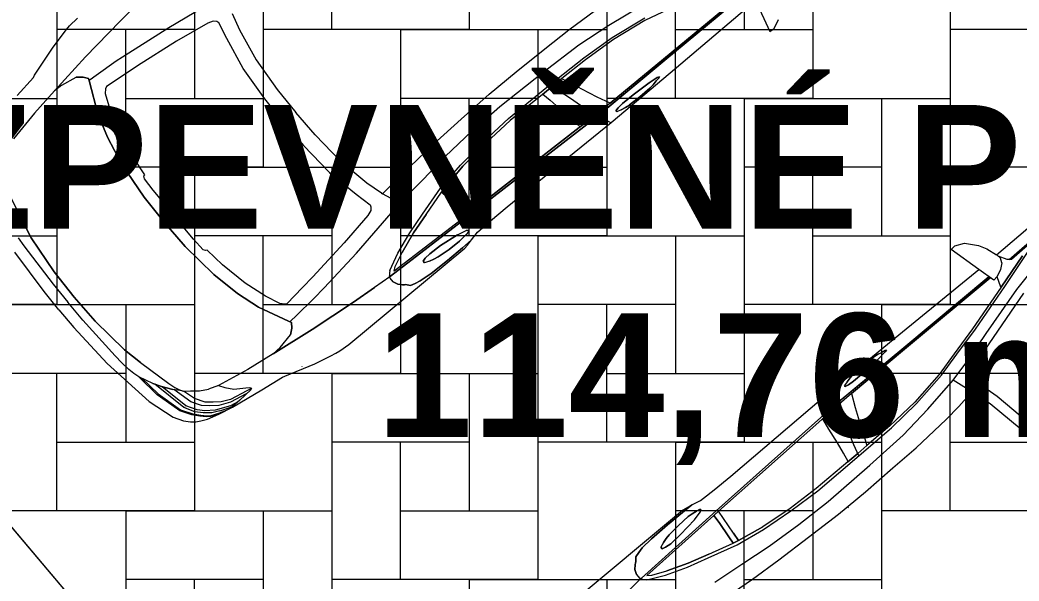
# Model space of a CAD drawing. Header units: millimetres. Extents: x 156050 to 369663, y -269476 to -128786.
# Drawn here: x 260743 to 265104, y -201895 to -199447 of the extents above; entities that cross this region are included whole.
import ezdxf

# ---------------------------------------------------------------- set-up
doc = ezdxf.new("R2010")
doc.units = ezdxf.units.MM
doc.header["$MEASUREMENT"] = 0
doc.set_wipeout_variables(frame=1)
doc.linetypes.add('Wipeout_Contour', pattern=[1000, 0, -1000])
doc.layers.add('BT_text_parcel', color=7, linetype='Continuous')
doc.layers.add('Situace - koordinační', color=7, linetype='Continuous')
doc.styles.add('GENEROVANÝ_STYL_1', font='Arial.ttf')
doc.styles.add('GENEROVANÝ_STYL_2', font='Arial Bold.ttf')
doc.dimstyles.new('GENEROVANÝ_STYL__1', dxfattribs={"dimtxt": 600, "dimasz": 456, "dimexe": 0.18, "dimexo": 0.0625, "dimgap": 0, "dimtad": 1, "dimdec": 0, "dimzin": 0, "dimdsep": 46, "dimtxsty": 'GENEROVANÝ_STYL_1', "dimblk": 'ARROWHEAD_2', "dimblk1": 'ARROWHEAD_2', "dimblk2": 'ARROWHEAD_2', "dimcen": 0.09, "dimse1": 1, "dimse2": 1, "dimclrd": 7, "dimclre": 7, "dimclrt": 7, "dimazin": 0, "dimtfac": 1, "dimtdec": 4, "dimtmove": 2, "dimatfit": 3, "dimfxl": 1, "dimtolj": 1, "dimtzin": 0, "dimarcsym": 0})
doc.dimstyles.new('GENEROVANÝ_STYL__2', dxfattribs={"dimtxt": 600, "dimasz": 456, "dimexe": 0.18, "dimexo": 0.0625, "dimgap": 0, "dimtad": 1, "dimdec": 0, "dimzin": 0, "dimdsep": 46, "dimtxsty": 'GENEROVANÝ_STYL_1', "dimblk": 'ARROWHEAD_2', "dimblk1": 'ARROWHEAD_2', "dimblk2": 'ARROWHEAD_2', "dimcen": 0.09, "dimse1": 1, "dimse2": 1, "dimclrd": 7, "dimclre": 7, "dimclrt": 7, "dimazin": 0, "dimtfac": 1, "dimtdec": 4, "dimtmove": 0, "dimatfit": 3, "dimfxl": 1, "dimtolj": 1, "dimtzin": 0, "dimarcsym": 0})

# ---------------------------------------------------------------- blocks, each defined once
blk = doc.blocks.new('*X11')
at = {"layer": 'Situace - koordinační', "color": 253, "linetype": 'Continuous', "lineweight": 13, "true_color": 0xa8a8a8}
for p, q in [((261804.5, -198589.2), (261804.5, -199489.2)), ((262704.5, -198589.2), (262704.5, -199489.2)), ((262104.5, -199489.2), (262104.5, -198889.2)), ((263304.5, -198889.2), (263304.5, -199789.2)), ((263904.5, -198889.2), (263904.5, -199489.2)), ((264204.5, -198889.2), (264204.5, -199789.2)), ((260904.5, -199189.2), (260904.5, -200089.2)), ((261504.5, -199189.2), (261504.5, -199789.2)), ((261804.5, -199189.2), (261804.5, -200089.2)), ((263604.5, -199789.2), (263604.5, -199189.2)), ((264804.5, -199189.2), (264804.5, -200089.2)), ((261504.5, -199489.2), (260904.5, -199489.2)), ((261204.5, -200089.2), (261204.5, -199489.2)), ((262704.5, -199489.2), (261804.5, -199489.2)), ((262404.5, -199489.2), (263304.5, -199489.2)), ((262404.5, -199489.2), (262404.5, -200389.2)), ((263004.5, -199489.2), (263004.5, -200089.2)), ((263304.5, -199489.2), (263304.5, -200389.2)), ((263604.5, -199489.2), (264204.5, -199489.2)), ((265404.5, -199489.2), (264804.5, -199489.2)), ((260004.5, -199789.2), (260904.5, -199789.2)), ((260904.5, -199789.2), (260904.5, -200689.2)), ((261204.5, -199789.2), (261804.5, -199789.2)), ((263004.5, -199789.2), (262404.5, -199789.2)), ((262704.5, -200389.2), (262704.5, -199789.2)), ((264204.5, -199789.2), (263304.5, -199789.2)), ((263904.5, -199789.2), (264804.5, -199789.2)), ((263904.5, -199789.2), (263904.5, -200689.2)), ((264504.5, -199789.2), (264504.5, -200389.2)), ((264804.5, -199789.2), (264804.5, -200689.2)), ((261804.5, -200089.2), (260904.5, -200089.2)), ((261504.5, -200089.2), (262404.5, -200089.2)), ((261504.5, -200089.2), (261504.5, -200989.2)), ((262104.5, -200089.2), (262104.5, -200689.2)), ((262404.5, -200089.2), (262404.5, -200989.2)), ((262704.5, -200089.2), (263304.5, -200089.2)), ((264504.5, -200089.2), (263904.5, -200089.2)), ((264204.5, -200689.2), (264204.5, -200089.2)), ((265704.5, -200089.2), (264804.5, -200089.2)), ((260304.5, -200389.2), (260904.5, -200389.2)), ((262104.5, -200389.2), (261504.5, -200389.2)), ((261804.5, -200989.2), (261804.5, -200389.2)), ((263304.5, -200389.2), (262404.5, -200389.2)), ((263004.5, -200389.2), (263904.5, -200389.2)), ((263004.5, -200389.2), (263004.5, -201289.2)), ((263604.5, -200389.2), (263604.5, -200989.2)), ((263904.5, -200389.2), (263904.5, -201289.2)), ((264204.5, -200389.2), (264804.5, -200389.2)), ((260904.5, -200689.2), (260004.5, -200689.2)), ((260604.5, -200689.2), (261504.5, -200689.2)), ((261204.5, -200689.2), (261204.5, -201289.2)), ((261504.5, -200689.2), (261504.5, -201589.2)), ((261804.5, -200689.2), (262404.5, -200689.2)), ((263604.5, -200689.2), (263004.5, -200689.2)), ((263304.5, -201289.2), (263304.5, -200689.2)), ((264804.5, -200689.2), (263904.5, -200689.2)), ((264504.5, -200689.2), (265404.5, -200689.2)), ((264504.5, -200689.2), (264504.5, -201589.2)), ((261204.5, -200989.2), (260604.5, -200989.2)), ((260904.5, -201589.2), (260904.5, -200989.2)), ((262404.5, -200989.2), (261504.5, -200989.2)), ((262104.5, -200989.2), (263004.5, -200989.2)), ((262104.5, -200989.2), (262104.5, -201889.2)), ((262704.5, -200989.2), (262704.5, -201589.2)), ((263004.5, -200989.2), (263004.5, -201889.2)), ((263304.5, -200989.2), (263904.5, -200989.2)), ((265104.5, -200989.2), (264504.5, -200989.2)), ((264804.5, -201589.2), (264804.5, -200989.2)), ((260904.5, -201289.2), (261504.5, -201289.2)), ((262704.5, -201289.2), (262104.5, -201289.2)), ((262404.5, -201889.2), (262404.5, -201289.2)), ((263904.5, -201289.2), (263004.5, -201289.2)), ((263604.5, -201289.2), (264504.5, -201289.2)), ((263604.5, -201289.2), (263604.5, -202189.2)), ((264204.5, -201289.2), (264204.5, -201889.2)), ((264504.5, -201289.2), (264504.5, -202189.2)), ((264804.5, -201289.2), (265404.5, -201289.2)), ((261504.5, -201589.2), (260604.5, -201589.2)), ((261204.5, -201589.2), (262104.5, -201589.2)), ((261204.5, -201589.2), (261204.5, -202489.2)), ((261804.5, -201589.2), (261804.5, -202189.2)), ((262104.5, -201589.2), (262104.5, -202489.2)), ((262404.5, -201589.2), (263004.5, -201589.2)), ((264204.5, -201589.2), (263604.5, -201589.2)), ((263904.5, -202189.2), (263904.5, -201589.2)), ((265404.5, -201589.2), (264504.5, -201589.2)), ((261804.5, -201889.2), (261204.5, -201889.2)), ((261504.5, -202489.2), (261504.5, -201889.2)), ((263004.5, -201889.2), (262104.5, -201889.2)), ((262704.5, -201889.2), (263604.5, -201889.2)), ((262704.5, -201889.2), (262704.5, -202789.2)), ((263304.5, -201889.2), (263304.5, -202489.2)), ((263604.5, -201889.2), (263604.5, -202789.2)), ((263904.5, -201889.2), (264504.5, -201889.2))]:
    blk.add_line(p, q, dxfattribs=at)
blk = doc.blocks.new('výplň_1')
at = {"color": 254, "linetype": 'Wipeout_Contour', "lineweight": 0, "ltscale": 14459165.28293714}
blk.add_wipeout([(257736.9, -202722.8), (257704.5, -202761.1), (257472.8, -203118.3), (257287.4, -203501.5), (257151.3, -203904.9), (257066.6, -204322.1), (257034.6, -204746.6), (257055.8, -205171.8), (257129.9, -205591), (257255.7, -205997.7), (257431.3, -206385.5), (257653.9, -206748.4), (293199.4, -249246.5), (293593.1, -249026.5), (259030.8, -207703.9), (259010.1, -207427.9), (259010.7, -207151.1), (259032.5, -206875.2), (259075.4, -206601.8), (259139.1, -206332.5), (259177.9, -206211.2), (260581.5, -208143.5), (260762.6, -208392.9), (294380.6, -248586.5), (294774.4, -248366.5), (262964.5, -210334.7), (261108.9, -208103.2), (260971.3, -207916.8), (260963.2, -207902.5), (260856.1, -207715.7), (260764.9, -207502.7), (260698.9, -207280.6), (260658.9, -207052.4), (260645.5, -206821.1), (260658.9, -206589.8), (260698.9, -206361.5), (260764.9, -206139.4), (260841.1, -205961.6), (261312, -206453), (268416.5, -200545.4), (264580.3, -195932), (259462.5, -200187.6), (257296.6, -202263.4)], dxfattribs=at).dxf.layer = 'Situace - koordinační'
at = {"layer": 'Situace - koordinační', "color": 253, "linetype": 'Continuous', "lineweight": 13, "true_color": 0xa8a8a8}
blk.add_blockref('*X11', (0, 0), dxfattribs=at)
at = {"layer": 'Situace - koordinační', "color": 7, "lineweight": 13, "insert": (260337.3, -200365.8), "char_height": 540, "width": 7283.52, "attachment_point": 7, "style": 'GENEROVANÝ_STYL_2'}
blk.add_mtext('\\A1;ZPEVNĚNÉ PLOCHY', dxfattribs=at)
at = {"layer": 'Situace - koordinační', "color": 7, "lineweight": 13, "insert": (262298.9, -201425.2), "char_height": 540, "attachment_point": 7, "style": 'GENEROVANÝ_STYL_2'}
blk.add_mtext('\\A1;114,76 m{\\H0.66x;\\S2^  ;}', dxfattribs=at)
blk = doc.blocks.new('Luxusní auto 2 27')
at = {"layer": 'Situace - koordinační', "color": 253, "linetype": 'Continuous', "lineweight": 13, "true_color": 0xa8a8a8}
for p, q in [((3384.9, 922.1), (3337.5, 926.3)), ((3404.8, 918.6), (3384.9, 922.1)), ((3428.8, 914), (3404.8, 918.6)), ((3504.4, 895.6), (3428.8, 914)), ((3640.4, 854.1), (3504.4, 895.6)), ((3556, 869.2), (3556.2, 869.9)), ((3650.2, 850.8), (3640.4, 854.1)), ((3755.5, 835.7), (3650.2, 850.8)), ((3202.2, 796.8), (3091.4, 806.5)), ((3091.4, 806.5), (3202.2, 796.8)), ((3418.5, 773.7), (3202.2, 796.8)), ((3202.2, 796.8), (3418.5, 773.7)), ((3616.4, 746.7), (3418.5, 773.7)), ((3418.5, 773.7), (3616.4, 746.7)), ((3575.7, 745.3), (3505.6, 731.3)), ((3575.7, 745.3), (3616.4, 746.7)), ((3616.4, 746.7), (3745.8, 727.7)), ((3468.3, 692.2), (3482.3, 712.7)), ((3482.3, 712.7), (3468.3, 692.2)), ((3482.3, 712.7), (3505.6, 731.3)), ((3505.6, 731.3), (3482.3, 712.7)), ((3745.8, 727.7), (3888.7, 700.7)), ((3746.7, 725.2), (3746.7, 725.2)), ((3261.3, 666.9), (3056, 640.4)), ((3326, 674.9), (3261.3, 666.9)), ((3433.7, 683.1), (3326, 674.9)), ((3465.6, 684.9), (3433.7, 683.1)), ((3471.6, 685.1), (3465.6, 684.9)), ((3474.2, 679.7), (3468.3, 692.2)), ((3468.3, 692.2), (3474.2, 679.7)), ((3535.7, 548.7), (3474.2, 679.7)), ((3474.2, 679.7), (3535.7, 548.7)), ((3056, 640.4), (2771.1, 594.4)), ((3333.2, 605.6), (3430.8, 616.2)), ((3399.4, 612.1), (3401.8, 613.1)), ((3430.8, 616.2), (3440.6, 610.9)), ((3440.6, 610.9), (3453.6, 596.1)), ((2913.4, 546.2), (3068.5, 572.4)), ((3068.5, 572.4), (3268.6, 598.7)), ((3268.6, 598.7), (3333.2, 605.6)), ((3453.6, 596.1), (3481.8, 531)), ((2875.5, 516.8), (2878.6, 526.6)), ((2878.6, 526.6), (2889.5, 537.6)), ((2889.5, 537.6), (2913.4, 546.2)), ((3481.8, 531), (3513.7, 430.3)), ((3568.3, 443.7), (3535.7, 548.7)), ((3535.7, 548.7), (3568.3, 443.7)), ((4086, 404.5), (4049.6, 554.2)), ((2804.5, 509.6), (2826.1, 434.5)), ((2892.4, 441.7), (2875.5, 516.8)), ((2921, 294.7), (2892.4, 441.7)), ((3594.9, 314.5), (3568.3, 443.7)), ((3568.3, 443.7), (3594.9, 314.5)), ((2826.1, 434.5), (2853.2, 287.7)), ((3513.7, 430.3), (3539.1, 306)), ((4104.9, 317.8), (4086, 404.5)), ((4086, 404.5), (4104.9, 317.8)), ((4086.7, 397.1), (4086.7, 397.1)), ((4149.6, 355), (4153.1, 312.1)), ((3539.1, 306), (3549.2, 213.9)), ((3613, 139.9), (3594.9, 314.5)), ((3594.9, 314.5), (3613, 139.9)), ((4123, 139.4), (4104.9, 317.8)), ((4104.9, 317.8), (4123, 139.4)), ((4153.1, 312.1), (4161.1, 101.7)), ((4212, 102.3), (4200.7, 316.1)), ((2853.2, 287.7), (2865.2, 129.1)), ((2933.3, 132.3), (2921, 294.7)), ((3549.2, 213.9), (3555.8, 211.2)), ((3555.8, 211.2), (3561.2, 201.4)), ((3561.2, 201.4), (3564.4, 139.1)), ((2935.8, 0.2), (2933.3, 132.3)), ((3564.4, 139.1), (3564.4, 0.2)), ((3614.5, 0), (3613, 139.9)), ((3613, 139.9), (3614.5, 0)), ((4126.4, 0), (4123, 139.4)), ((4123, 139.4), (4126.4, 0)), ((2865.2, 129.1), (2866.9, 0.2)), ((4161.1, 101.7), (4161.6, 0)), ((4213.6, 0), (4212, 102.3)), ((3614.5, 0), (3613, -139.9)), ((3613, -139.9), (3614.5, 0)), ((4126.4, 0), (4123, -139.4)), ((4123, -139.4), (4126.4, 0)), ((4161.1, -101.7), (4161.6, 0)), ((4213.6, 0), (4212, -102.3)), ((2865.2, -129.1), (2866.9, -0.2)), ((2935.8, -0.2), (2933.3, -132.3)), ((3564.4, -139.1), (3564.4, -0.2)), ((2853.2, -287.7), (2865.2, -129.1)), ((4153.1, -312.1), (4161.1, -101.7)), ((4212, -102.3), (4200.7, -316.1)), ((2933.3, -132.3), (2921, -294.7)), ((3561.2, -201.4), (3564.4, -139.1)), ((3613, -139.9), (3594.9, -314.5)), ((3594.9, -314.5), (3613, -139.9)), ((4123, -139.4), (4104.9, -317.8)), ((4104.9, -317.8), (4123, -139.4)), ((3539.1, -306), (3549.2, -213.9)), ((3549.2, -213.9), (3555.8, -211.2)), ((3555.8, -211.2), (3561.2, -201.4)), ((2826.1, -434.5), (2853.2, -287.7)), ((2921, -294.7), (2892.4, -441.7)), ((3513.7, -430.3), (3539.1, -306)), ((3594.9, -314.5), (3568.3, -443.7)), ((3568.3, -443.7), (3594.9, -314.5)), ((4104.9, -317.8), (4086, -404.5)), ((4086, -404.5), (4104.9, -317.8)), ((4149.6, -355), (4153.1, -312.1)), ((4200.7, -316.1), (4165.4, -560.2)), ((4149.6, -355), (4144.8, -396.1)), ((2804.5, -509.6), (2826.1, -434.5)), ((3481.8, -531), (3513.7, -430.3)), ((4086, -404.5), (4049.6, -554.2)), ((4086.7, -397.1), (4086.7, -397.1)), ((4131.8, -448.3), (4138.6, -423.7)), ((4138.6, -423.7), (4144.8, -396.1)), ((2013.5, -478.2), (1854.3, -481.6)), ((2166.3, -478), (2013.5, -478.2)), ((2115.2, -472.4), (2115.2, -472.1)), ((2115.2, -472.1), (2115.2, -472.4)), ((2330.6, -484.2), (2166.3, -478)), ((2892.4, -441.7), (2875.5, -516.8)), ((3568.3, -443.7), (3535.7, -548.7)), ((3535.7, -548.7), (3568.3, -443.7)), ((4103.6, -510), (4131.8, -448.3)), ((4125.5, -462.1), (4114.6, -558.8)), ((4120.1, -559.5), (4131.5, -451.2)), ((4131.8, -448.3), (4131.5, -451.3)), ((1720.7, -484.5), (1541.1, -494.9)), ((1854.3, -481.6), (1720.7, -484.5)), ((2494.2, -490.3), (2330.6, -484.2)), ((2636.4, -499.6), (2494.2, -490.3)), ((2803.2, -515), (2636.4, -499.6)), ((2771.1, -594.4), (2803.2, -515)), ((2804.5, -509.6), (2803.2, -515)), ((2803.2, -515), (2804.5, -509.6)), ((2875.5, -516.8), (2878.6, -526.6)), ((4066.7, -676.4), (4098.9, -517.8)), ((4082.7, -544.4), (4103.6, -510)), ((4103.6, -510), (4082.7, -544.4)), ((1728.6, -563.1), (1573.4, -580.5)), ((1924.6, -554), (1728.6, -563.1)), ((2165.9, -548.9), (1924.6, -554)), ((2328.3, -554), (2165.9, -548.9)), ((2488.8, -564.2), (2328.3, -554)), ((2630.6, -579.7), (2488.8, -564.2)), ((2878.6, -526.6), (2889.5, -537.6)), ((2889.5, -537.6), (2913.4, -546.2)), ((2913.4, -546.2), (3068.5, -572.4)), ((3453.6, -596.1), (3481.8, -531)), ((3535.7, -548.7), (3474.2, -679.7)), ((3474.2, -679.7), (3535.7, -548.7)), ((4049.6, -554.2), (4040.2, -584.9)), ((4052.1, -585.9), (4082.7, -544.4)), ((4082.7, -544.4), (4052.1, -585.9)), ((4054.8, -676.8), (4081.1, -546.6)), ((4114.6, -558.8), (4083.9, -676)), ((4089.1, -676.8), (4120.1, -559.5)), ((4165.4, -560.2), (4128.8, -679.4)), ((1573.4, -580.5), (1408, -606.8)), ((2771.1, -594.4), (2630.6, -579.7)), ((3056, -640.4), (2771.1, -594.4)), ((3068.5, -572.4), (3268.6, -598.7)), ((3268.6, -598.7), (3333.2, -605.6)), ((3333.2, -605.6), (3430.8, -616.2)), ((3440.6, -610.9), (3453.6, -596.1)), ((4031.7, -604.9), (4023.3, -620.4)), ((4025.4, -616.6), (4052.1, -585.9)), ((4026.9, -677.6), (4049.3, -589.1)), ((4040.2, -584.9), (4031.7, -604.9)), ((1595.6, -631.1), (1432, -656.5)), ((1439, -666.1), (1597.5, -641)), ((1747.9, -620), (1595.6, -631.1)), ((1597.5, -641), (1747.6, -631.7)), ((1747.6, -631.7), (1879.4, -628.7)), ((1933.2, -616.3), (1747.9, -620)), ((1862.3, -668.4), (1880.4, -628.6)), ((1879.4, -628.7), (1932.2, -627.6)), ((1935, -616.3), (1921.3, -667.6)), ((1932.2, -627.6), (1988.9, -627.6)), ((1988.9, -627.6), (1932.2, -627.6)), ((2170.5, -613.4), (1933.2, -616.3)), ((1986.1, -627.6), (1978.7, -668.2)), ((1988.9, -627.6), (2170.1, -625.8)), ((2170.1, -625.8), (2312.6, -632.3)), ((2316.7, -621.6), (2170.5, -613.4)), ((2312.6, -632.3), (2456.2, -646.6)), ((2461.4, -635.4), (2316.7, -621.6)), ((2456.2, -646.6), (2575, -668.2)), ((2575, -668.2), (2456.2, -646.6)), ((2592.2, -657.7), (2461.4, -635.4)), ((3261.3, -666.9), (3056, -640.4)), ((3399.4, -612.1), (3401.8, -613.1)), ((3430.8, -616.2), (3440.6, -610.9)), ((3997.4, -640.5), (3966.9, -665.1)), ((4022.1, -620.4), (3997.4, -640.5)), ((4005.7, -676.8), (4021.2, -621.1)), ((4022.1, -620.4), (4023.3, -620.4)), ((1330.3, -693.4), (1439, -666.1)), ((1842.4, -720.1), (1862.3, -668.4)), ((1921.3, -667.6), (1905.8, -718.3)), ((1978.7, -668.2), (1970.8, -720.1)), ((2575, -668.2), (2572, -707.5)), ((2572, -707.5), (2575, -668.2)), ((2575, -668.2), (2600.5, -674.3)), ((2600.5, -674.3), (2575, -668.2)), ((2725.8, -694.9), (2592.2, -657.7)), ((2597.2, -707.5), (2600.5, -674.3)), ((2600.5, -674.3), (2597.2, -707.5)), ((2713.8, -705.5), (2600.5, -674.3)), ((2820.9, -722), (2725.8, -694.9)), ((3326, -674.9), (3261.3, -666.9)), ((3433.7, -683.1), (3326, -674.9)), ((3465.6, -684.9), (3433.7, -683.1)), ((3471.6, -685.1), (3465.6, -684.9)), ((3474.2, -679.7), (3468.3, -692.2)), ((3468.3, -692.2), (3474.2, -679.7)), ((3468.3, -692.2), (3482.3, -712.7)), ((3482.3, -712.7), (3468.3, -692.2)), ((3888.7, -700.7), (3932, -684.1)), ((3966.9, -665.1), (3932, -684.1)), ((3979.3, -718.6), (4005.7, -676.8)), ((4001.1, -719.8), (4026.9, -677.6)), ((4003.2, -676.4), (4003.1, -676.6)), ((4003.1, -676.6), (4003.2, -676.4)), ((4028.5, -721.7), (4054.8, -676.8)), ((4040.9, -722.5), (4066.7, -676.4)), ((4052.8, -677.3), (4052.9, -676.8)), ((4052.9, -676.8), (4052.8, -677.3)), ((4083.9, -676), (4054.1, -723)), ((4059.2, -723.9), (4089.1, -676.8)), ((4061.9, -681.6), (4062.5, -680.4)), ((4128.8, -679.4), (4104.4, -721.6)), ((1812.9, -789.4), (1842.4, -720.1)), ((1905.8, -718.3), (1886.6, -787.7)), ((1970.8, -720.1), (1961.2, -789.4)), ((2572, -707.5), (2561.4, -822.6)), ((2590.7, -783.4), (2597.2, -707.5)), ((2597.2, -707.5), (2590.7, -783.4)), ((2713.8, -705.5), (2808, -732.8)), ((2808, -732.8), (2713.8, -705.5)), ((2808, -732.8), (2900.3, -766.6)), ((2900.3, -766.6), (2808, -732.8)), ((2917.1, -756.7), (2820.9, -722)), ((3482.3, -712.7), (3505.6, -731.3)), ((3505.6, -731.3), (3482.3, -712.7)), ((3575.7, -745.3), (3505.6, -731.3)), ((3616.4, -746.7), (3745.8, -727.7)), ((3745.8, -727.7), (3888.7, -700.7)), ((3746.7, -725.2), (3746.7, -725.2)), ((3872.9, -724), (3846.5, -754.9)), ((3888.7, -700.7), (3872.9, -724)), ((3925, -762.7), (3953.6, -741)), ((3953.6, -741), (3979.3, -718.6)), ((3974.7, -743.7), (4001.1, -719.8)), ((3976.2, -718.6), (3976.3, -718.5)), ((3998, -719.7), (3998.1, -719.6)), ((4004.3, -746.8), (4028.5, -721.7)), ((4016.8, -749), (4040.9, -722.5)), ((4026.7, -721.4), (4026.9, -721.3)), ((4026.9, -721.3), (4026.7, -721.4)), ((4054.1, -723), (4031.3, -750.5)), ((4036.5, -751.4), (4059.2, -723.9)), ((4104.4, -721.6), (4084.5, -743.8)), ((2588.1, -821.7), (2590.7, -783.4)), ((2590.7, -783.4), (2588.1, -821.7)), ((2897.8, -766.8), (2897.7, -766.8)), ((2963.8, -793.9), (2900.3, -766.6)), ((2993, -792.7), (2917.1, -756.7)), ((3418.5, -773.7), (3202.2, -796.8)), ((3202.2, -796.8), (3418.5, -773.7)), ((3616.4, -746.7), (3418.5, -773.7)), ((3418.5, -773.7), (3616.4, -746.7)), ((3575.7, -745.3), (3616.4, -746.7)), ((3803, -784.1), (3791.2, -793.1)), ((3846.5, -754.9), (3803, -784.1)), ((3808.6, -797.3), (3886.8, -780.9)), ((3886.8, -780.9), (3925, -762.7)), ((3894.9, -790.2), (3942.4, -768)), ((3905, -801.1), (3969.3, -773.4)), ((3942.4, -768), (3974.7, -743.7)), ((3955.3, -788.5), (3986.5, -773.3)), ((3996.7, -781), (3964.9, -794.1)), ((4019.8, -782.6), (3967.6, -796.7)), ((3969.3, -773.4), (4004.3, -746.8)), ((3971.3, -795.1), (4002.3, -781.5)), ((3986.5, -773.3), (4016.8, -749)), ((4011.5, -770.5), (3996.7, -781)), ((4002.3, -781.5), (4017.4, -770.7)), ((4031.3, -750.5), (4011.5, -770.5)), ((4017.4, -770.7), (4036.5, -751.4)), ((4046.7, -769.6), (4019.8, -782.6)), ((4066.1, -758.6), (4046.7, -769.6)), ((4084.5, -743.8), (4066.1, -758.6)), ((1786.3, -846.3), (1812.9, -789.4)), ((1886.6, -787.7), (1870.5, -845.3)), ((1961.2, -789.4), (1953.3, -842)), ((2561.4, -822.6), (1957.9, -841.8)), ((1957.9, -841.8), (2561.4, -822.6)), ((2588.1, -821.7), (2561.4, -822.6)), ((2561.4, -822.6), (2588.1, -821.7)), ((2568, -830), (3006.2, -813.8)), ((3006.2, -813.8), (2568, -830)), ((2588.1, -821.7), (2980.5, -806.5)), ((2980.5, -806.5), (2963.8, -793.9)), ((2993, -792.7), (3001.1, -799.3)), ((2993, -792.7), (3001.1, -799.3)), ((3001.1, -799.3), (3008.5, -810)), ((3006.2, -813.8), (3009.9, -813.3)), ((3012.2, -818.8), (3008.5, -810)), ((3009.9, -813.3), (3091.4, -806.5)), ((3013.4, -839.5), (3012.2, -818.8)), ((3202.2, -796.8), (3091.4, -806.5)), ((3091.4, -806.5), (3202.2, -796.8)), ((3902.6, -811.8), (3755.5, -835.7)), ((3786.1, -802.2), (3808.6, -797.3)), ((3786.5, -798.5), (3786.1, -802.6)), ((3786.1, -802.6), (3791.1, -804.7)), ((3791.2, -793.1), (3786.5, -798.5)), ((3791.1, -804.7), (3857.5, -809.1)), ((3818.8, -805.6), (3894.9, -790.2)), ((3857.5, -809.1), (3913.2, -809.4)), ((3869.5, -809.1), (3905, -801.1)), ((3879.3, -806.8), (3879.1, -806.9)), ((3911.7, -805.7), (3897.4, -809.1)), ((3967.6, -796.7), (3902.6, -811.8)), ((3955.3, -788.5), (3911.7, -805.7)), ((3964.9, -794.1), (3935.6, -803.6)), ((3967.6, -796.7), (3971.3, -795.1)), ((997.4, -848), (1484, -847.6)), ((1484, -847.6), (997.4, -848)), ((1482.2, -853.7), (999.3, -854.3)), ((999.3, -854.3), (1482.2, -853.7)), ((1866.3, -854.1), (1482.2, -853.7)), ((1482.2, -853.7), (1861.3, -854)), ((1484, -847.6), (1785.7, -846.3)), ((1785.7, -846.3), (1484, -847.6)), ((1785.7, -846.3), (1870.5, -845.3)), ((1858.4, -874.4), (1862.3, -863.9)), ((1862.3, -863.9), (1866.3, -854.1)), ((1866.3, -854.1), (1862.3, -863.9)), ((1866.3, -854.1), (2568, -830)), ((2568, -830), (1866.3, -854.1)), ((1866.3, -854.1), (1870.5, -845.3)), ((1870.5, -845.3), (1866.3, -854.1)), ((1957.9, -841.8), (1870.5, -845.3)), ((1870.5, -845.3), (1957.9, -841.8)), ((2624.3, -870.9), (2615.4, -877.6)), ((2615.4, -877.6), (2624.3, -870.9)), ((2665.8, -861.2), (2624.3, -870.9)), ((2753.3, -850.1), (2665.8, -861.2)), ((2665.8, -861.2), (2753.3, -850.1)), ((2684.7, -858.8), (2685.1, -860.1)), ((2811.9, -847.1), (2753.3, -850.1)), ((2753.3, -850.1), (2811.9, -847.1)), ((2839.5, -849.4), (2811.9, -847.1)), ((2811.9, -847.1), (2839.5, -849.4)), ((2812.9, -877.1), (2833.7, -871.2)), ((2833.7, -871.2), (2812.9, -877.1)), ((2833.7, -871.2), (2855.3, -863.1)), ((2855.2, -854.4), (2839.5, -849.4)), ((2839.5, -849.4), (2855.2, -854.4)), ((2855.3, -863.1), (2855.2, -854.4)), ((2855.2, -854.4), (2855.3, -863.1)), ((3003.7, -860.8), (2990.7, -875.8)), ((2990.7, -875.8), (3003.7, -860.8)), ((3013.4, -839.5), (3003.7, -860.8)), ((3003.7, -860.8), (3013.4, -839.5)), ((3640.4, -854.1), (3504.4, -895.6)), ((3556, -869.2), (3556.2, -869.9)), ((3650.2, -850.8), (3640.4, -854.1)), ((3755.5, -835.7), (3650.2, -850.8)), ((1464.3, -910.9), (1012.6, -907.1)), ((1012.6, -907.1), (1049.5, -1050.8)), ((1836.8, -913.2), (1464.3, -910.9)), ((1556.7, -891.6), (1547.6, -895)), ((1547.6, -895), (1556.7, -891.6)), ((1547.6, -895), (1553, -897.1)), ((1553, -897.1), (1547.6, -895)), ((1553, -897.1), (1569.2, -899.4)), ((1598.6, -886.8), (1556.7, -891.6)), ((1556.7, -891.6), (1598.6, -886.8)), ((1567.6, -890.4), (1568, -890.5)), ((1590.1, -903.9), (1569.2, -899.4)), ((1569.2, -899.4), (1590.1, -903.9)), ((1610.8, -906.6), (1590.1, -903.9)), ((1590.1, -903.9), (1610.8, -906.6)), ((1686.3, -882), (1598.6, -886.8)), ((1598.6, -886.8), (1686.3, -882)), ((1668.4, -907.8), (1610.8, -906.6)), ((1610.8, -906.6), (1668.4, -907.8)), ((1725.9, -905.9), (1668.4, -907.8)), ((1668.4, -907.8), (1725.9, -905.9)), ((1744.9, -881.5), (1686.3, -882)), ((1686.3, -882), (1744.9, -881.5)), ((1725.9, -905.9), (1726.6, -905.9)), ((1746.9, -903), (1726.6, -905.9)), ((1726.6, -905.9), (1746.9, -903)), ((1772.4, -883.7), (1744.9, -881.5)), ((1744.9, -881.5), (1772.4, -883.7)), ((1768, -898.4), (1746.9, -903)), ((1746.9, -903), (1768, -898.4)), ((1768, -898.4), (1787.8, -893.2)), ((1788, -887.6), (1772.4, -883.7)), ((1772.4, -883.7), (1788, -887.6)), ((1787.8, -893.2), (1788, -887.6)), ((1788, -887.6), (1787.8, -893.2)), ((2422, -906.3), (1836.8, -913.2)), ((1839.2, -913.2), (1843.2, -902.8)), ((1843.2, -902.8), (1848.1, -893.1)), ((1848.1, -893.1), (1843.2, -902.8)), ((1845.9, -888), (1846.4, -888)), ((1848.1, -893.1), (1858.4, -874.4)), ((2515.9, -906.4), (2422, -906.3)), ((2575.4, -908.2), (2515.9, -906.4)), ((2591, -908.6), (2575.4, -908.2)), ((2632.8, -918), (2591, -908.6)), ((2615.4, -877.6), (2620.7, -881.4)), ((2620.7, -881.4), (2615.4, -877.6)), ((2620.7, -881.4), (2635.3, -884.2)), ((2635.3, -884.2), (2656.3, -887.4)), ((2656.3, -887.4), (2635.3, -884.2)), ((2656.3, -887.4), (2677.3, -888.9)), ((2677.3, -888.9), (2656.3, -887.4)), ((2677.3, -888.9), (2734.7, -886.7)), ((2734.7, -886.7), (2677.3, -888.9)), ((2734.7, -886.7), (2792.1, -881.3)), ((2792.1, -881.3), (2734.7, -886.7)), ((2792.1, -881.3), (2792.8, -881.2)), ((2792.8, -881.2), (2812.9, -877.1)), ((2812.9, -877.1), (2792.8, -881.2)), ((2919.3, -912.2), (2862.2, -917.1)), ((2862.2, -917.1), (2919.3, -912.2)), ((2943.5, -906.7), (2919.3, -912.2)), ((2919.3, -912.2), (2943.5, -906.7)), ((2965.2, -900.1), (2943.5, -906.7)), ((2943.5, -906.7), (2965.2, -900.1)), ((2979.1, -883.1), (2965.2, -900.1)), ((2965.2, -900.1), (2979.1, -883.1)), ((2983.5, -880.6), (2979.1, -883.1)), ((2979.1, -883.1), (2983.5, -880.6)), ((2990.7, -875.8), (2983.5, -880.6)), ((2983.5, -880.6), (2990.7, -875.8)), ((3428.8, -914), (3404.8, -918.6)), ((3504.4, -895.6), (3428.8, -914)), ((2685.7, -918.4), (2632.8, -918)), ((2632.8, -918), (2685.7, -918.4)), ((2660.9, -923.9), (2632.8, -918)), ((2678.7, -926.3), (2660.9, -923.9)), ((3337.5, -926.3), (2678.7, -926.3)), ((2770.5, -919.6), (2685.7, -918.4)), ((2685.7, -918.4), (2770.5, -919.6)), ((2862.2, -917.1), (2770.5, -919.6)), ((2770.5, -919.6), (2862.2, -917.1)), ((3384.9, -922.1), (3337.5, -926.3)), ((3404.8, -918.6), (3384.9, -922.1)), ((1027.8, -1053.1), (988.2, -1035.4)), ((1049.5, -1050.8), (1027.8, -1053.1))]:
    blk.add_line(p, q, dxfattribs=at)
blk = doc.blocks.new('Luxusní auto 2 27_2')
at = {"layer": 'Situace - koordinační', "color": 253, "linetype": 'Continuous', "lineweight": 13, "true_color": 0xa8a8a8}
for p, q in [((1304.3, -431.1), (1272.6, -254.6)), ((1317.3, -252.4), (1349, -424.2)), ((1329.9, -522), (1304.3, -431.1)), ((1349, -424.2), (1376.1, -511.5)), ((2013.5, -478.2), (1854.3, -481.6)), ((2166.3, -478), (2013.5, -478.2)), ((2115.2, -472.4), (2115.2, -472.1)), ((2115.2, -472.1), (2115.2, -472.4)), ((2330.6, -484.2), (2166.3, -478)), ((1330.4, -539.9), (1329.9, -522)), ((1376.1, -511.5), (1377.5, -517)), ((1377.5, -517), (1376.1, -511.5)), ((1377.3, -516.7), (1377.3, -516.7)), ((1461.5, -502.9), (1377.5, -517)), ((1377.5, -517), (1408, -606.8)), ((1541.1, -494.9), (1461.5, -502.9)), ((1720.7, -484.5), (1541.1, -494.9)), ((1854.3, -481.6), (1720.7, -484.5)), ((2494.2, -490.3), (2330.6, -484.2)), ((2636.4, -499.6), (2494.2, -490.3)), ((2803.2, -515), (2636.4, -499.6)), ((1315.1, -575.6), (1324.8, -557.8)), ((1324.8, -557.8), (1330.4, -539.9)), ((1728.6, -563.1), (1573.4, -580.5)), ((1924.6, -554), (1728.6, -563.1)), ((2165.9, -548.9), (1924.6, -554)), ((2328.3, -554), (2165.9, -548.9)), ((2488.8, -564.2), (2328.3, -554)), ((2630.6, -579.7), (2488.8, -564.2)), ((1154.7, -639.4), (1289, -600.8)), ((1289, -600.8), (1315.1, -575.6)), ((1408, -606.8), (1295.8, -634.3)), ((1573.4, -580.5), (1408, -606.8)), ((2771.1, -594.4), (2630.6, -579.7)), ((929, -702.8), (1154.7, -639.4)), ((1295.7, -634.1), (1166.6, -672.3)), ((1595.6, -631.1), (1432, -656.5)), ((1439, -666.1), (1597.5, -641)), ((1747.9, -620), (1595.6, -631.1)), ((1597.5, -641), (1747.6, -631.7)), ((1747.6, -631.7), (1879.4, -628.7)), ((1933.2, -616.3), (1747.9, -620)), ((1862.3, -668.4), (1880.4, -628.6)), ((1879.4, -628.7), (1932.2, -627.6)), ((1935, -616.3), (1921.3, -667.6)), ((1932.2, -627.6), (1988.9, -627.6)), ((1988.9, -627.6), (1932.2, -627.6)), ((2170.5, -613.4), (1933.2, -616.3)), ((1986.1, -627.6), (1978.7, -668.2)), ((1988.9, -627.6), (2170.1, -625.8)), ((2170.1, -625.8), (2312.6, -632.3)), ((2316.7, -621.6), (2170.5, -613.4)), ((2312.6, -632.3), (2456.2, -646.6)), ((2461.4, -635.4), (2316.7, -621.6)), ((2456.2, -646.6), (2575, -668.2)), ((2575, -668.2), (2456.2, -646.6)), ((2592.2, -657.7), (2461.4, -635.4)), ((1166.6, -672.3), (941.1, -733.4)), ((1323.5, -684.5), (1190.7, -716.4)), ((1199.7, -726.2), (1330.3, -693.4)), ((1432, -656.5), (1323.5, -684.5)), ((1330.3, -693.4), (1439, -666.1)), ((1842.4, -720.1), (1862.3, -668.4)), ((1921.3, -667.6), (1905.8, -718.3)), ((1978.7, -668.2), (1970.8, -720.1)), ((2575, -668.2), (2572, -707.5)), ((2572, -707.5), (2575, -668.2)), ((2575, -668.2), (2600.5, -674.3)), ((2600.5, -674.3), (2575, -668.2)), ((2725.8, -694.9), (2592.2, -657.7)), ((2597.2, -707.5), (2600.5, -674.3)), ((2600.5, -674.3), (2597.2, -707.5)), ((2713.8, -705.5), (2600.5, -674.3)), ((2820.9, -722), (2725.8, -694.9)), ((941.1, -733.4), (756.7, -772.5)), ((1190.7, -716.4), (973.7, -777.3)), ((987.5, -785.6), (1199.7, -726.2)), ((1812.9, -789.4), (1842.4, -720.1)), ((1905.8, -718.3), (1886.6, -787.7)), ((1970.8, -720.1), (1961.2, -789.4)), ((2572, -707.5), (2561.4, -822.6)), ((2590.7, -783.4), (2597.2, -707.5)), ((2597.2, -707.5), (2590.7, -783.4)), ((2713.8, -705.5), (2808, -732.8)), ((2808, -732.8), (2713.8, -705.5)), ((2808, -732.8), (2900.3, -766.6)), ((2900.3, -766.6), (2808, -732.8)), ((2917.1, -756.7), (2820.9, -722)), ((973.7, -777.3), (902, -798.4)), ((2588.1, -821.7), (2590.7, -783.4)), ((2590.7, -783.4), (2588.1, -821.7)), ((2897.8, -766.8), (2897.7, -766.8)), ((2963.8, -793.9), (2900.3, -766.6)), ((2993, -792.7), (2917.1, -756.7)), ((902, -798.4), (802.2, -827.7)), ((827.6, -831.3), (987.5, -785.6)), ((987.5, -785.6), (827.6, -831.3)), ((987.8, -785.6), (970.9, -831.6)), ((1786.3, -846.3), (1812.9, -789.4)), ((1886.6, -787.7), (1870.5, -845.3)), ((1961.2, -789.4), (1953.3, -842)), ((2561.4, -822.6), (1957.9, -841.8)), ((1957.9, -841.8), (2561.4, -822.6)), ((2588.1, -821.7), (2561.4, -822.6)), ((2561.4, -822.6), (2588.1, -821.7)), ((2568, -830), (3006.2, -813.8)), ((3006.2, -813.8), (2568, -830)), ((2588.1, -821.7), (2980.5, -806.5)), ((2980.5, -806.5), (2963.8, -793.9)), ((2993, -792.7), (3001.1, -799.3)), ((2993, -792.7), (3001.1, -799.3)), ((3001.1, -799.3), (3008.5, -810)), ((3006.2, -813.8), (3009.9, -813.3)), ((3012.2, -818.8), (3008.5, -810)), ((3009.9, -813.3), (3091.4, -806.5)), ((3013.4, -839.5), (3012.2, -818.8)), ((883.2, -855.6), (707.5, -859.2)), ((723.1, -853.3), (875.5, -850)), ((874.2, -849), (882.5, -855)), ((882.5, -855), (889.1, -861.2)), ((889.1, -861.2), (910.4, -896.9)), ((916.4, -865.2), (908.2, -884.3)), ((916.4, -865.2), (939.8, -847)), ((939.8, -847), (970.5, -831.6)), ((970.5, -831.6), (992.2, -829.4)), ((992.2, -829.4), (1012.6, -907.1)), ((997.4, -848), (1484, -847.6)), ((1484, -847.6), (997.4, -848)), ((1482.2, -853.7), (999.3, -854.3)), ((999.3, -854.3), (1482.2, -853.7)), ((1866.3, -854.1), (1482.2, -853.7)), ((1482.2, -853.7), (1861.3, -854)), ((1484, -847.6), (1785.7, -846.3)), ((1785.7, -846.3), (1484, -847.6)), ((1785.7, -846.3), (1870.5, -845.3)), ((1858.4, -874.4), (1862.3, -863.9)), ((1862.3, -863.9), (1866.3, -854.1)), ((1866.3, -854.1), (1862.3, -863.9)), ((1866.3, -854.1), (2568, -830)), ((2568, -830), (1866.3, -854.1)), ((1866.3, -854.1), (1870.5, -845.3)), ((1870.5, -845.3), (1866.3, -854.1)), ((1957.9, -841.8), (1870.5, -845.3)), ((1870.5, -845.3), (1957.9, -841.8)), ((2624.3, -870.9), (2615.4, -877.6)), ((2615.4, -877.6), (2624.3, -870.9)), ((2665.8, -861.2), (2624.3, -870.9)), ((2753.3, -850.1), (2665.8, -861.2)), ((2665.8, -861.2), (2753.3, -850.1)), ((2684.7, -858.8), (2685.1, -860.1)), ((2811.9, -847.1), (2753.3, -850.1)), ((2753.3, -850.1), (2811.9, -847.1)), ((2839.5, -849.4), (2811.9, -847.1)), ((2811.9, -847.1), (2839.5, -849.4)), ((2812.9, -877.1), (2833.7, -871.2)), ((2833.7, -871.2), (2812.9, -877.1)), ((2833.7, -871.2), (2855.3, -863.1)), ((2855.2, -854.4), (2839.5, -849.4)), ((2839.5, -849.4), (2855.2, -854.4)), ((2855.3, -863.1), (2855.2, -854.4)), ((2855.2, -854.4), (2855.3, -863.1)), ((3003.7, -860.8), (2990.7, -875.8)), ((2990.7, -875.8), (3003.7, -860.8)), ((3013.4, -839.5), (3003.7, -860.8)), ((3003.7, -860.8), (3013.4, -839.5)), ((912, -906.7), (695.5, -909.4)), ((908.2, -884.3), (911.6, -904.2)), ((928, -954.6), (912, -906.7)), ((1464.3, -910.9), (1012.6, -907.1)), ((1012.6, -907.1), (1049.5, -1050.8)), ((1836.8, -913.2), (1464.3, -910.9)), ((1556.7, -891.6), (1547.6, -895)), ((1547.6, -895), (1556.7, -891.6)), ((1547.6, -895), (1553, -897.1)), ((1553, -897.1), (1547.6, -895)), ((1553, -897.1), (1569.2, -899.4)), ((1598.6, -886.8), (1556.7, -891.6)), ((1556.7, -891.6), (1598.6, -886.8)), ((1567.6, -890.4), (1568, -890.5)), ((1590.1, -903.9), (1569.2, -899.4)), ((1569.2, -899.4), (1590.1, -903.9)), ((1610.8, -906.6), (1590.1, -903.9)), ((1590.1, -903.9), (1610.8, -906.6)), ((1686.3, -882), (1598.6, -886.8)), ((1598.6, -886.8), (1686.3, -882)), ((1668.4, -907.8), (1610.8, -906.6)), ((1610.8, -906.6), (1668.4, -907.8)), ((1725.9, -905.9), (1668.4, -907.8)), ((1668.4, -907.8), (1725.9, -905.9)), ((1744.9, -881.5), (1686.3, -882)), ((1686.3, -882), (1744.9, -881.5)), ((1725.9, -905.9), (1726.6, -905.9)), ((1746.9, -903), (1726.6, -905.9)), ((1726.6, -905.9), (1746.9, -903)), ((1772.4, -883.7), (1744.9, -881.5)), ((1744.9, -881.5), (1772.4, -883.7)), ((1768, -898.4), (1746.9, -903)), ((1746.9, -903), (1768, -898.4)), ((1768, -898.4), (1787.8, -893.2)), ((1788, -887.6), (1772.4, -883.7)), ((1772.4, -883.7), (1788, -887.6)), ((1787.8, -893.2), (1788, -887.6)), ((1788, -887.6), (1787.8, -893.2)), ((2422, -906.3), (1836.8, -913.2)), ((1839.2, -913.2), (1843.2, -902.8)), ((1843.2, -902.8), (1848.1, -893.1)), ((1848.1, -893.1), (1843.2, -902.8)), ((1845.9, -888), (1846.4, -888)), ((1848.1, -893.1), (1858.4, -874.4)), ((2515.9, -906.4), (2422, -906.3)), ((2575.4, -908.2), (2515.9, -906.4)), ((2591, -908.6), (2575.4, -908.2)), ((2632.8, -918), (2591, -908.6)), ((2615.4, -877.6), (2620.7, -881.4)), ((2620.7, -881.4), (2615.4, -877.6)), ((2620.7, -881.4), (2635.3, -884.2)), ((2635.3, -884.2), (2656.3, -887.4)), ((2656.3, -887.4), (2635.3, -884.2)), ((2656.3, -887.4), (2677.3, -888.9)), ((2677.3, -888.9), (2656.3, -887.4)), ((2677.3, -888.9), (2734.7, -886.7)), ((2734.7, -886.7), (2677.3, -888.9)), ((2734.7, -886.7), (2792.1, -881.3)), ((2792.1, -881.3), (2734.7, -886.7)), ((2792.1, -881.3), (2792.8, -881.2)), ((2792.8, -881.2), (2812.9, -877.1)), ((2812.9, -877.1), (2792.8, -881.2)), ((2919.3, -912.2), (2862.2, -917.1)), ((2862.2, -917.1), (2919.3, -912.2)), ((2943.5, -906.7), (2919.3, -912.2)), ((2919.3, -912.2), (2943.5, -906.7)), ((2965.2, -900.1), (2943.5, -906.7)), ((2943.5, -906.7), (2965.2, -900.1)), ((2979.1, -883.1), (2965.2, -900.1)), ((2965.2, -900.1), (2979.1, -883.1)), ((2983.5, -880.6), (2979.1, -883.1)), ((2979.1, -883.1), (2983.5, -880.6)), ((2990.7, -875.8), (2983.5, -880.6)), ((2983.5, -880.6), (2990.7, -875.8)), ((947.4, -988.9), (928, -954.6)), ((2685.7, -918.4), (2632.8, -918)), ((2632.8, -918), (2685.7, -918.4)), ((2660.9, -923.9), (2632.8, -918)), ((2678.7, -926.3), (2660.9, -923.9)), ((3337.5, -926.3), (2678.7, -926.3)), ((2770.5, -919.6), (2685.7, -918.4)), ((2685.7, -918.4), (2770.5, -919.6)), ((2862.2, -917.1), (2770.5, -919.6)), ((2770.5, -919.6), (2862.2, -917.1)), ((988.2, -1035.4), (947.4, -988.9)), ((1027.8, -1053.1), (988.2, -1035.4)), ((1049.5, -1050.8), (1027.8, -1053.1))]:
    blk.add_line(p, q, dxfattribs=at)
blk = doc.blocks.new('*D79')
at = {"layer": 'Situace - koordinační', "color": 7, "linetype": 'Continuous', "lineweight": 13, "transparency": 16777216}
for p, q in [((254939.8, -186266.5), (255576.2, -185630.1)), ((255050.6, -185740.9), (255258, -185948.3)), ((255592.7, -185858.7), (254923.4, -186038)), ((255258, -185948.3), (272009.4, -202699.7)), ((271691.2, -203017.9), (272327.6, -202381.5)), ((271674.8, -202789.4), (272344, -202610.1)), ((272009.4, -202699.7), (272216.9, -202907.2))]:
    blk.add_line(p, q, dxfattribs=at)
at = {"layer": 'Situace - koordinační', "color": 7, "lineweight": 13, "transparency": 16777216, "insert": (262965.9, -193486.5), "char_height": 600, "attachment_point": 7, "rotation": 315, "style": 'GENEROVANÝ_STYL_1'}
blk.add_mtext('\\A1;23\\~690', dxfattribs=at)
blk = doc.blocks.new('ARROWHEAD_2')
at = {"color": 0, "linetype": 'Continuous', "lineweight": 0}
for p, q in [((-0.3781, -0.655), (0.3781, 0.655)), ((0, 0), (-1, 0))]:
    blk.add_line(p, q, dxfattribs=at)
blk = doc.blocks.new('*D80')
at = {"layer": 'Situace - koordinační', "color": 7, "linetype": 'Continuous', "lineweight": 13, "transparency": 16777216}
for p, q in [((257857, -183789.7), (257220.6, -184426.1)), ((257538.8, -184107.9), (257331.4, -183900.5)), ((257873.4, -184018.3), (257204.2, -184197.6)), ((274226.9, -200796), (257538.8, -184107.9)), ((274545.1, -200477.8), (273908.7, -201114.2)), ((273892.3, -200885.7), (274561.5, -200706.4)), ((274434.4, -201003.5), (274226.9, -200796))]:
    blk.add_line(p, q, dxfattribs=at)
at = {"layer": 'Situace - koordinační', "color": 7, "lineweight": 13, "transparency": 16777216, "insert": (265077.9, -191477.3), "char_height": 600, "attachment_point": 7, "rotation": 315, "style": 'GENEROVANÝ_STYL_1'}
blk.add_mtext('\\A1;23\\~600', dxfattribs=at)
blk = doc.blocks.new('*D88')
at = {"layer": 'Situace - koordinační', "color": 7, "linetype": 'Continuous', "lineweight": 13, "transparency": 16777216}
for p, q in [((259118.7, -200478), (259806.3, -199897.3)), ((259273.2, -199963.5), (259462.5, -200187.6)), ((259803.5, -200126.4), (259121.6, -200248.8)), ((259462.5, -200187.6), (265920.8, -207835.5)), ((265577, -208125.8), (266264.6, -207545.1)), ((265579.9, -207896.7), (266261.8, -207774.2)), ((265920.8, -207835.5), (266110.1, -208059.6))]:
    blk.add_line(p, q, dxfattribs=at)
at = {"layer": 'Situace - koordinační', "color": 7, "lineweight": 13, "transparency": 16777216, "insert": (262118.2, -203146.4), "char_height": 600, "attachment_point": 7, "rotation": 310.1798, "style": 'GENEROVANÝ_STYL_1'}
blk.add_mtext('\\A1;10\\~010', dxfattribs=at)

msp = doc.modelspace()

# ---------------------------------------------------------------- block references
at = {"layer": 'Situace - koordinační', "color": 253, "linetype": 'Continuous', "lineweight": 13, "true_color": 0xa8a8a8}
msp.add_blockref('výplň_1', (0, 0), dxfattribs=at)

# ---------------------------------------------------------------- next in the draw order: linework, layer by layer
at = {"layer": 'BT_text_parcel', "color": 7, "linetype": 'Continuous', "lineweight": 13, "flags": 128}
msp.add_lwpolyline([(265922.2, -207837.1), (259462.5, -200187.6)], dxfattribs=at)

# ---------------------------------------------------------------- next in the draw order: block references
at = {"layer": 'Situace - koordinační', "color": 146, "linetype": 'Continuous', "lineweight": 13, "true_color": 0x1a4f6e, "xscale": -1, "zscale": 1000, "rotation": 39.74483955465098}
msp.add_blockref('Luxusní auto 2 27', (264152.1, -198017.8), dxfattribs=at)
at = {"layer": 'Situace - koordinační', "color": 146, "linetype": 'Continuous', "lineweight": 13, "true_color": 0x1a4f6e, "zscale": 1000, "rotation": 219.744839554631}
msp.add_blockref('Luxusní auto 2 27_2', (266287.6, -200586), dxfattribs=at)

# ---------------------------------------------------------------- next in the draw order: dimensions: what is measured, and where the dimension line sits
at = {"layer": 'Situace - koordinační', "color": 7, "linetype": 'Continuous', "lineweight": 13}
for base, p1, p2, angle, dimstyle, picture, middle, turn in [((257538.839, -184107.9469), (274226.9042, -200796.0121), (257538.839, -184107.9469), 135, 'GENEROVANÝ_STYL__2', '*D80', (266205.8489, -192180.9871), 315), ((272009.4, -202699.7), (254924.6, -186281.8), (272009.4, -202699.7), 315, 'GENEROVANÝ_STYL__1', '*D79', (264093.8, -194190.1), 315), ((265920.8, -207835.5), (259462.5, -200187.6), (265920.8, -207835.5), 310.1798, 'GENEROVANÝ_STYL__1', '*D88', (263183, -203942.4), 310.1798)]:
    dim = msp.add_linear_dim(base=base, p1=p1, p2=p2, angle=angle, dimstyle=dimstyle, dxfattribs=at)
    dim.commit()
    dim.dimension.update_dxf_attribs({"geometry": picture, "text_midpoint": middle, "dimtype": 160, "text_rotation": turn})

doc.saveas('drawing.dxf')
